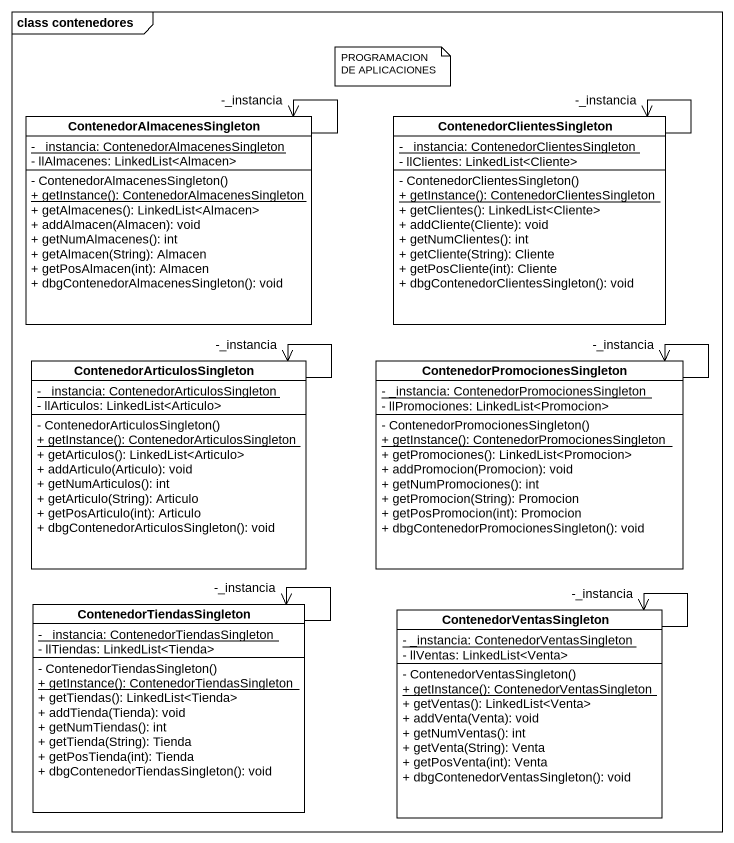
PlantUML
@startuml
mainframe class contenedores
hide circle
hide empty members
skinparam classAttributeIconSize 0
class ContenedorAlmacenesSingleton {
  {static} - _instancia: ContenedorAlmacenesSingleton
  - llAlmacenes: LinkedList<Almacen>
  - ContenedorAlmacenesSingleton()
  {static} + getInstance(): ContenedorAlmacenesSingleton
  + getAlmacenes(): LinkedList<Almacen>
  + addAlmacen(Almacen): void
  + getNumAlmacenes(): int
  + getAlmacen(String): Almacen
  + getPosAlmacen(int): Almacen
  + dbgContenedorAlmacenesSingleton(): void
}
class ContenedorClientesSingleton {
  {static} - _instancia: ContenedorClientesSingleton
  - llClientes: LinkedList<Cliente>
  - ContenedorClientesSingleton()
  {static} + getInstance(): ContenedorClientesSingleton
  + getClientes(): LinkedList<Cliente>
  + addCliente(Cliente): void
  + getNumClientes(): int
  + getCliente(String): Cliente
  + getPosCliente(int): Cliente
  + dbgContenedorClientesSingleton(): void
}
class ContenedorArticulosSingleton {
  {static} - _instancia: ContenedorArticulosSingleton
  - llArticulos: LinkedList<Articulo>
  - ContenedorArticulosSingleton()
  {static} + getInstance(): ContenedorArticulosSingleton
  + getArticulos(): LinkedList<Articulo>
  + addArticulo(Articulo): void
  + getNumArticulos(): int
  + getArticulo(String): Articulo
  + getPosArticulo(int): Articulo
  + dbgContenedorArticulosSingleton(): void
}
class "ContenedorPromocionesSingleton" as ContenedorPromocionesSinglet {
  {static} - _instancia: ContenedorPromocionesSingleton
  - llPromociones: LinkedList<Promocion>
  - ContenedorPromocionesSingleton()
  {static} + getInstance(): ContenedorPromocionesSingleton
  + getPromociones(): LinkedList<Promocion>
  + addPromocion(Promocion): void
  + getNumPromociones(): int
  + getPromocion(String): Promocion
  + getPosPromocion(int): Promocion
  + dbgContenedorPromocionesSingleton(): void
}
class ContenedorTiendasSingleton {
  {static} - _instancia: ContenedorTiendasSingleton
  - llTiendas: LinkedList<Tienda>
  - ContenedorTiendasSingleton()
  {static} + getInstance(): ContenedorTiendasSingleton
  + getTiendas(): LinkedList<Tienda>
  + addTienda(Tienda): void
  + getNumTiendas(): int
  + getTienda(String): Tienda
  + getPosTienda(int): Tienda
  + dbgContenedorTiendasSingleton(): void
}
class ContenedorVentasSingleton {
  {static} - _instancia: ContenedorVentasSingleton
  - llVentas: LinkedList<Venta>
  - ContenedorVentasSingleton()
  {static} + getInstance(): ContenedorVentasSingleton
  + getVentas(): LinkedList<Venta>
  + addVenta(Venta): void
  + getNumVentas(): int
  + getVenta(String): Venta
  + getPosVenta(int): Venta
  + dbgContenedorVentasSingleton(): void
}
ContenedorAlmacenesSingleton --> "-_instancia" ContenedorAlmacenesSingleton
ContenedorClientesSingleton --> "-_instancia" ContenedorClientesSingleton
ContenedorArticulosSingleton --> "-_instancia" ContenedorArticulosSingleton
ContenedorPromocionesSinglet --> "-_instancia" ContenedorPromocionesSinglet
ContenedorTiendasSingleton --> "-_instancia" ContenedorTiendasSingleton
ContenedorVentasSingleton --> "-_instancia" ContenedorVentasSingleton
note as N1
  PROGRAMACION DE APLICACIONES
end note
@enduml
